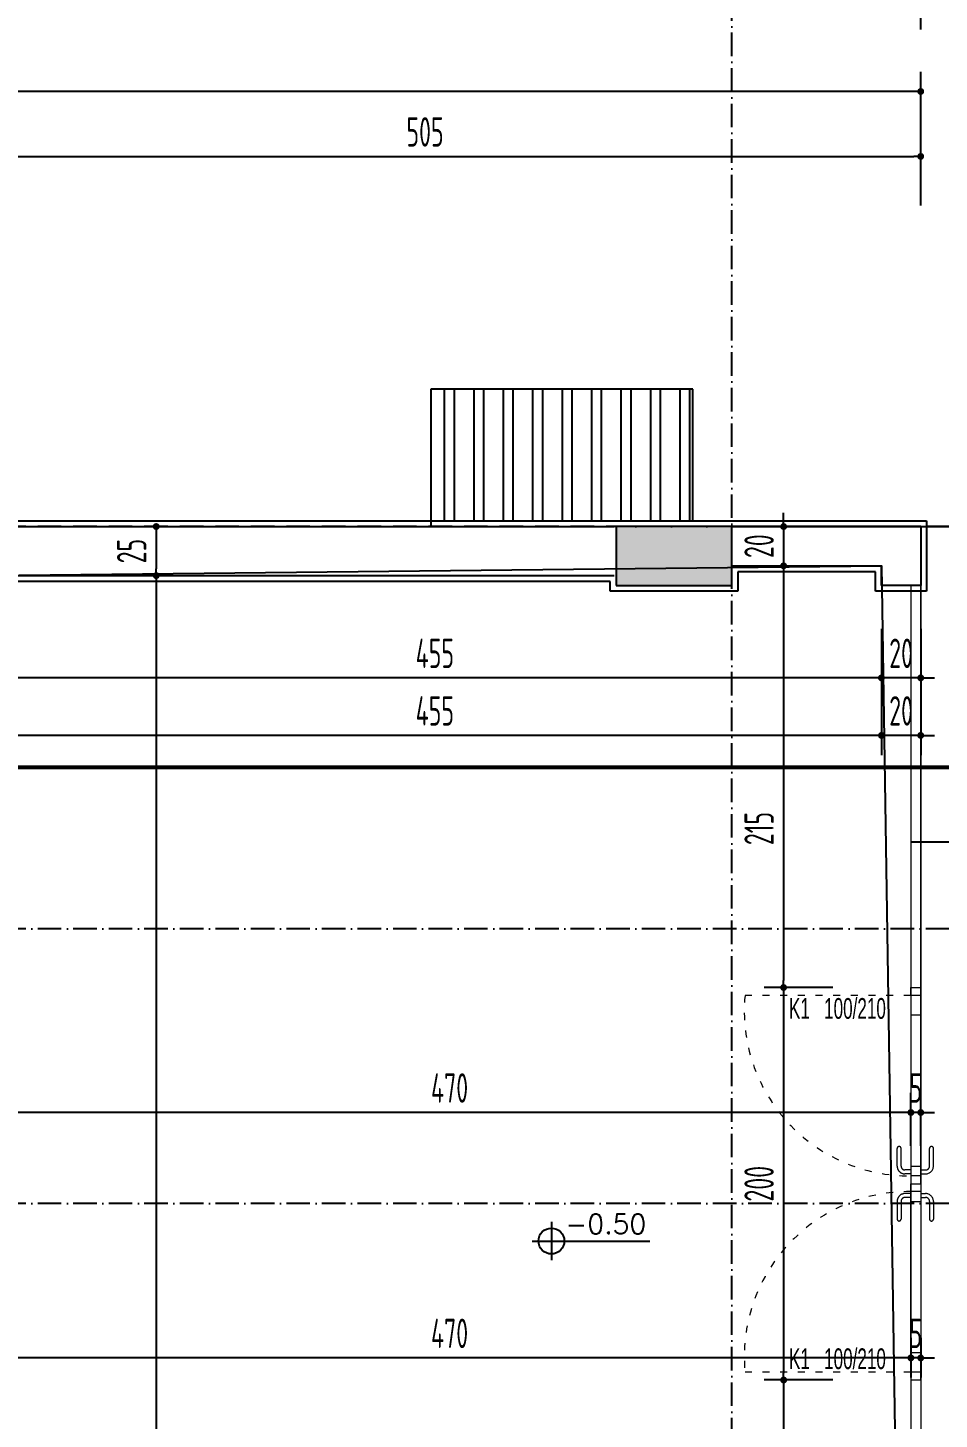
# Model space of a CAD drawing. Extents: x 41749 to 92598, y -24291 to 29432.
# Drawn here: x 54043 to 54507, y -22751 to -22042 of the extents above; entities that cross this region are included whole.
import ezdxf

# ---------------------------------------------------------------- set-up
doc = ezdxf.new("R2010")
doc.units = 0
doc.header["$MEASUREMENT"] = 0
doc.header["$PDMODE"] = 3
for name, pattern in [('ACAD_ISO03W100', [30, 12, -18]), ('ACAD_ISO10W100', [18, 12, -3, 0, -3]), ('DASHED', [0.75, 0.5, -0.25])]:
    doc.linetypes.add(name, pattern=pattern)
doc.layers.get('0').update_dxf_attribs({"linetype": 'CONTINUOUS'})
doc.layers.get('Defpoints').update_dxf_attribs({"linetype": 'CONTINUOUS'})
for name, color, linetype in [('AKS', 10, 'CONTINUOUS'), ('DUVAR', 6, 'CONTINUOUS'), ('İÇ ÖLÇÜ', 95, 'CONTINUOUS'), ('KOLON', 5, 'CONTINUOUS'), ('MERBAS', 231, 'CONTINUOUS'), ('MERDIVEN', 3, 'CONTINUOUS'), ('OLCU', 3, 'CONTINUOUS'), ('SEMBOL', 21, 'CONTINUOUS'), ('SıVA', 7, 'CONTINUOUS'), ('tar', 12, 'CONTINUOUS'), ('YAZI', 7, 'CONTINUOUS')]:
    doc.layers.add(name, color=color, linetype=linetype)
for name, color, linetype, lineweight in [('KAPI-ACILIM1', 13, 'ACAD_ISO03W100', 20), ('KAPI-ACILIM11', 13, 'ACAD_ISO03W100', 20), ('KAPI-GOR', 153, 'CONTINUOUS', 15), ('KAPI-KASA', 34, 'CONTINUOUS', 20)]:
    doc.layers.add(name, color=color, linetype=linetype, lineweight=lineweight)
doc.styles.add('KOT', font='ROMANS.SHX')
doc.styles.add('OLCU', font='isocpeur.ttf', dxfattribs={"width": 0.59})
doc.dimstyles.new('OLCU3', dxfattribs={"dimscale": 0.5, "dimtxt": 30, "dimasz": 7, "dimexe": 20, "dimexo": 0, "dimgap": 10, "dimtad": 1, "dimdec": 4, "dimrnd": 0.5, "dimdsep": 46, "dimtxsty": 'OLCU', "dimblk1": 'DOT', "dimblk2": 'DOT', "dimsah": 1, "dimcen": 0.09, "dimclrt": 4, "dimadec": 0, "dimazin": 0, "dimtfac": 1, "dimtdec": 4, "dimtix": 1, "dimtmove": 2, "dimatfit": 3, "dimfxl": 0, "dimtolj": 1, "dimtzin": 0, "dimarcsym": 0})

# ---------------------------------------------------------------- blocks, each defined once
blk = doc.blocks.new('DOT')
at = {"color": 0, "linetype": 'ByBlock'}
blk.add_line((-0.5, 0), (-1, 0), dxfattribs=at)
at = {"color": 0, "linetype": 'ByBlock', "const_width": 0.5}
blk.add_lwpolyline([(-0.25, 0, 1), (0.25, 0, 1)], format="xyb", close=True, dxfattribs=at)
blk = doc.blocks.new('*D2210')
at = {"layer": 'Defpoints', "color": 0, "transparency": 16777216}
for p in [(54497.54, -22311.34), (54477.54, -22316.34), (54477.54, -22373.44)]:
    blk.add_point(p, dxfattribs=at)
at = {"layer": 'İÇ ÖLÇÜ', "color": 0, "lineweight": -2, "transparency": 16777216}
for p, q in [((54477.54, -22348.44), (54477.54, -22383.44)), ((54497.54, -22348.44), (54497.54, -22383.44)), ((54474.04, -22373.44), (54470.54, -22373.44)), ((54497.54, -22373.44), (54477.54, -22373.44)), ((54501.04, -22373.44), (54504.54, -22373.44))]:
    blk.add_line(p, q, dxfattribs=at)
at = {"layer": 'İÇ ÖLÇÜ', "color": 0, "lineweight": -2, "transparency": 16777216, "xscale": 3.5, "yscale": 3.5, "zscale": 3.5}
blk.add_blockref('DOT', (54477.54, -22373.44), dxfattribs=at)
at = {"layer": 'İÇ ÖLÇÜ', "color": 0, "lineweight": -2, "transparency": 16777216, "xscale": 3.5, "yscale": 3.5, "zscale": 3.5, "rotation": 180}
blk.add_blockref('DOT', (54497.54, -22373.44), dxfattribs=at)
at = {"layer": 'İÇ ÖLÇÜ', "color": 4, "transparency": 16777216, "insert": (54487.54, -22360.94), "char_height": 15, "attachment_point": 5, "style": 'OLCU'}
blk.add_mtext('\\A1;20', dxfattribs=at)
blk = doc.blocks.new('*D2211')
at = {"layer": 'Defpoints', "color": 0, "transparency": 16777216}
for p in [(54477.54, -22316.34), (54022.54, -22373.44), (54022.54, -22373.44)]:
    blk.add_point(p, dxfattribs=at)
at = {"layer": 'İÇ ÖLÇÜ', "color": 0, "lineweight": -2, "transparency": 16777216}
for p, q in [((54477.54, -22348.44), (54477.54, -22383.44)), ((54022.54, -22373.44), (54022.54, -22363.44)), ((54474.04, -22373.44), (54026.04, -22373.44))]:
    blk.add_line(p, q, dxfattribs=at)
at = {"layer": 'İÇ ÖLÇÜ', "color": 0, "lineweight": -2, "transparency": 16777216, "xscale": 3.5, "yscale": 3.5, "zscale": 3.5, "rotation": 180}
blk.add_blockref('DOT', (54022.54, -22373.44), dxfattribs=at)
at = {"layer": 'İÇ ÖLÇÜ', "color": 0, "lineweight": -2, "transparency": 16777216, "xscale": 3.5, "yscale": 3.5, "zscale": 3.5}
blk.add_blockref('DOT', (54477.54, -22373.44), dxfattribs=at)
at = {"layer": 'İÇ ÖLÇÜ', "color": 4, "transparency": 16777216, "insert": (54250.04, -22360.94), "char_height": 15, "attachment_point": 5, "style": 'OLCU'}
blk.add_mtext('\\A1;455', dxfattribs=at)
blk = doc.blocks.new('*D2218')
at = {"layer": 'Defpoints', "color": 0, "transparency": 16777216}
for p in [(54477.54, -22383.44), (54497.54, -22383.44), (54477.54, -22402.77)]:
    blk.add_point(p, dxfattribs=at)
at = {"layer": 'İÇ ÖLÇÜ', "color": 0, "lineweight": -2, "transparency": 16777216}
for p, q in [((54477.54, -22383.44), (54477.54, -22412.77)), ((54497.54, -22383.44), (54497.54, -22412.77)), ((54474.04, -22402.77), (54470.54, -22402.77)), ((54497.54, -22402.77), (54477.54, -22402.77)), ((54501.04, -22402.77), (54504.54, -22402.77))]:
    blk.add_line(p, q, dxfattribs=at)
at = {"layer": 'İÇ ÖLÇÜ', "color": 0, "lineweight": -2, "transparency": 16777216, "xscale": 3.5, "yscale": 3.5, "zscale": 3.5}
blk.add_blockref('DOT', (54477.54, -22402.77), dxfattribs=at)
at = {"layer": 'İÇ ÖLÇÜ', "color": 0, "lineweight": -2, "transparency": 16777216, "xscale": 3.5, "yscale": 3.5, "zscale": 3.5, "rotation": 180}
blk.add_blockref('DOT', (54497.54, -22402.77), dxfattribs=at)
at = {"layer": 'İÇ ÖLÇÜ', "color": 4, "transparency": 16777216, "insert": (54487.54, -22390.27), "char_height": 15, "attachment_point": 5, "style": 'OLCU'}
blk.add_mtext('\\A1;20', dxfattribs=at)
blk = doc.blocks.new('*D2219')
at = {"layer": 'Defpoints', "color": 0, "transparency": 16777216}
for p in [(54477.54, -22383.44), (54022.54, -22402.77), (54022.54, -22439.49)]:
    blk.add_point(p, dxfattribs=at)
at = {"layer": 'İÇ ÖLÇÜ', "color": 0, "lineweight": -2, "transparency": 16777216}
for p, q in [((54477.54, -22383.44), (54477.54, -22412.77)), ((54022.54, -22427.77), (54022.54, -22392.77)), ((54474.04, -22402.77), (54026.04, -22402.77))]:
    blk.add_line(p, q, dxfattribs=at)
at = {"layer": 'İÇ ÖLÇÜ', "color": 0, "lineweight": -2, "transparency": 16777216, "xscale": 3.5, "yscale": 3.5, "zscale": 3.5, "rotation": 180}
blk.add_blockref('DOT', (54022.54, -22402.77), dxfattribs=at)
at = {"layer": 'İÇ ÖLÇÜ', "color": 0, "lineweight": -2, "transparency": 16777216, "xscale": 3.5, "yscale": 3.5, "zscale": 3.5}
blk.add_blockref('DOT', (54477.54, -22402.77), dxfattribs=at)
at = {"layer": 'İÇ ÖLÇÜ', "color": 4, "transparency": 16777216, "insert": (54250.04, -22390.27), "char_height": 15, "attachment_point": 5, "style": 'OLCU'}
blk.add_mtext('\\A1;455', dxfattribs=at)
blk = doc.blocks.new('*D2233')
at = {"layer": 'Defpoints', "color": 0, "transparency": 16777216}
for p in [(54492.54, -22594.93), (54492.54, -22611.87), (54497.54, -22611.87)]:
    blk.add_point(p, dxfattribs=at)
at = {"layer": 'İÇ ÖLÇÜ', "color": 0, "lineweight": -2, "transparency": 16777216}
for p, q in [((54492.54, -22611.87), (54492.54, -22584.93)), ((54497.54, -22611.87), (54497.54, -22584.93)), ((54489.04, -22594.93), (54485.54, -22594.93)), ((54497.54, -22594.93), (54492.54, -22594.93)), ((54501.04, -22594.93), (54504.54, -22594.93))]:
    blk.add_line(p, q, dxfattribs=at)
at = {"layer": 'İÇ ÖLÇÜ', "color": 0, "lineweight": -2, "transparency": 16777216, "xscale": 3.5, "yscale": 3.5, "zscale": 3.5}
blk.add_blockref('DOT', (54492.54, -22594.93), dxfattribs=at)
at = {"layer": 'İÇ ÖLÇÜ', "color": 0, "lineweight": -2, "transparency": 16777216, "xscale": 3.5, "yscale": 3.5, "zscale": 3.5, "rotation": 180}
blk.add_blockref('DOT', (54497.54, -22594.93), dxfattribs=at)
at = {"layer": 'İÇ ÖLÇÜ', "color": 4, "transparency": 16777216, "insert": (54495.04, -22582.43), "char_height": 15, "attachment_point": 5, "style": 'OLCU'}
blk.add_mtext('\\A1;5', dxfattribs=at)
blk = doc.blocks.new('*D2234')
at = {"layer": 'Defpoints', "color": 0, "transparency": 16777216}
for p in [(54022.54, -22587.94), (54022.54, -22594.93), (54492.54, -22611.87)]:
    blk.add_point(p, dxfattribs=at)
at = {"layer": 'İÇ ÖLÇÜ', "color": 0, "lineweight": -2, "transparency": 16777216}
for p, q in [((54022.54, -22587.94), (54022.54, -22604.93)), ((54492.54, -22611.87), (54492.54, -22584.93)), ((54489.04, -22594.93), (54026.04, -22594.93))]:
    blk.add_line(p, q, dxfattribs=at)
at = {"layer": 'İÇ ÖLÇÜ', "color": 0, "lineweight": -2, "transparency": 16777216, "xscale": 3.5, "yscale": 3.5, "zscale": 3.5, "rotation": 180}
blk.add_blockref('DOT', (54022.54, -22594.93), dxfattribs=at)
at = {"layer": 'İÇ ÖLÇÜ', "color": 0, "lineweight": -2, "transparency": 16777216, "xscale": 3.5, "yscale": 3.5, "zscale": 3.5}
blk.add_blockref('DOT', (54492.54, -22594.93), dxfattribs=at)
at = {"layer": 'İÇ ÖLÇÜ', "color": 4, "transparency": 16777216, "insert": (54257.54, -22582.43), "char_height": 15, "attachment_point": 5, "style": 'OLCU'}
blk.add_mtext('\\A1;470', dxfattribs=at)
blk = doc.blocks.new('*D2242')
at = {"layer": 'Defpoints', "color": 0, "transparency": 16777216}
for p in [(54492.54, -22709.73), (54497.54, -22709.73), (54492.54, -22719.98)]:
    blk.add_point(p, dxfattribs=at)
at = {"layer": 'İÇ ÖLÇÜ', "color": 0, "lineweight": -2, "transparency": 16777216}
for p, q in [((54492.54, -22709.73), (54492.54, -22729.98)), ((54497.54, -22709.73), (54497.54, -22729.98)), ((54489.04, -22719.98), (54485.54, -22719.98)), ((54497.54, -22719.98), (54492.54, -22719.98)), ((54501.04, -22719.98), (54504.54, -22719.98))]:
    blk.add_line(p, q, dxfattribs=at)
at = {"layer": 'İÇ ÖLÇÜ', "color": 0, "lineweight": -2, "transparency": 16777216, "xscale": 3.5, "yscale": 3.5, "zscale": 3.5}
blk.add_blockref('DOT', (54492.54, -22719.98), dxfattribs=at)
at = {"layer": 'İÇ ÖLÇÜ', "color": 0, "lineweight": -2, "transparency": 16777216, "xscale": 3.5, "yscale": 3.5, "zscale": 3.5, "rotation": 180}
blk.add_blockref('DOT', (54497.54, -22719.98), dxfattribs=at)
at = {"layer": 'İÇ ÖLÇÜ', "color": 4, "transparency": 16777216, "insert": (54495.04, -22707.48), "char_height": 15, "attachment_point": 5, "style": 'OLCU'}
blk.add_mtext('\\A1;5', dxfattribs=at)
blk = doc.blocks.new('*D2243')
at = {"layer": 'Defpoints', "color": 0, "transparency": 16777216}
for p in [(54492.54, -22709.73), (54022.54, -22719.98), (54022.54, -22738.47)]:
    blk.add_point(p, dxfattribs=at)
at = {"layer": 'İÇ ÖLÇÜ', "color": 0, "lineweight": -2, "transparency": 16777216}
for p, q in [((54022.54, -22738.47), (54022.54, -22709.98)), ((54492.54, -22709.73), (54492.54, -22729.98)), ((54489.04, -22719.98), (54026.04, -22719.98))]:
    blk.add_line(p, q, dxfattribs=at)
at = {"layer": 'İÇ ÖLÇÜ', "color": 0, "lineweight": -2, "transparency": 16777216, "xscale": 3.5, "yscale": 3.5, "zscale": 3.5, "rotation": 180}
blk.add_blockref('DOT', (54022.54, -22719.98), dxfattribs=at)
at = {"layer": 'İÇ ÖLÇÜ', "color": 0, "lineweight": -2, "transparency": 16777216, "xscale": 3.5, "yscale": 3.5, "zscale": 3.5}
blk.add_blockref('DOT', (54492.54, -22719.98), dxfattribs=at)
at = {"layer": 'İÇ ÖLÇÜ', "color": 4, "transparency": 16777216, "insert": (54257.54, -22707.48), "char_height": 15, "attachment_point": 5, "style": 'OLCU'}
blk.add_mtext('\\A1;470', dxfattribs=at)
blk = doc.blocks.new('*D2281')
at = {"layer": 'Defpoints', "color": 0, "transparency": 16777216}
for p in [(54076.36, -22296.34), (54076.36, -22321.34), (54108.11, -22321.34)]:
    blk.add_point(p, dxfattribs=at)
at = {"layer": 'İÇ ÖLÇÜ', "color": 0, "lineweight": -2, "transparency": 16777216}
for p, q in [((54083.11, -22296.34), (54118.11, -22296.34)), ((54108.11, -22299.84), (54108.11, -22317.84)), ((54083.11, -22321.34), (54118.11, -22321.34))]:
    blk.add_line(p, q, dxfattribs=at)
at = {"layer": 'İÇ ÖLÇÜ', "color": 0, "lineweight": -2, "transparency": 16777216, "xscale": 3.5, "yscale": 3.5, "zscale": 3.5}
for p, rotation in [((54108.11, -22296.34), 90), ((54108.11, -22321.34), 270)]:
    blk.add_blockref('DOT', p, dxfattribs=dict(at, rotation=rotation))
at = {"layer": 'İÇ ÖLÇÜ', "color": 4, "transparency": 16777216, "insert": (54095.61, -22308.84), "char_height": 15, "attachment_point": 5, "rotation": 90, "style": 'OLCU'}
blk.add_mtext('\\A1;25', dxfattribs=at)
blk = doc.blocks.new('*D2282')
at = {"layer": 'Defpoints', "color": 0, "transparency": 16777216}
for p in [(54076.36, -22321.34), (54108.11, -23211.34), (54118.02, -23211.34)]:
    blk.add_point(p, dxfattribs=at)
at = {"layer": 'İÇ ÖLÇÜ', "color": 0, "lineweight": -2, "transparency": 16777216}
for p, q in [((54083.11, -22321.34), (54118.11, -22321.34)), ((54108.11, -22324.84), (54108.11, -23207.84)), ((54118.02, -23211.34), (54098.11, -23211.34))]:
    blk.add_line(p, q, dxfattribs=at)
at = {"layer": 'İÇ ÖLÇÜ', "color": 0, "lineweight": -2, "transparency": 16777216, "xscale": 3.5, "yscale": 3.5, "zscale": 3.5}
for p, rotation in [((54108.11, -22321.34), 90), ((54108.11, -23211.34), 270)]:
    blk.add_blockref('DOT', p, dxfattribs=dict(at, rotation=rotation))
at = {"layer": 'İÇ ÖLÇÜ', "color": 4, "transparency": 16777216, "insert": (54095.61, -22766.34), "char_height": 15, "attachment_point": 5, "rotation": 90, "style": 'OLCU'}
blk.add_mtext('\\A1;890', dxfattribs=at)
blk = doc.blocks.new('*D2284')
at = {"layer": 'Defpoints', "color": 0, "transparency": 16777216}
for p in [(54420.12, -22296.34), (54420.12, -22316.34), (54427.72, -22316.34)]:
    blk.add_point(p, dxfattribs=at)
at = {"layer": 'İÇ ÖLÇÜ', "color": 0, "lineweight": -2, "transparency": 16777216}
for p, q in [((54427.72, -22292.84), (54427.72, -22289.34)), ((54420.12, -22296.34), (54437.72, -22296.34)), ((54427.72, -22296.34), (54427.72, -22316.34)), ((54420.12, -22316.34), (54437.72, -22316.34)), ((54427.72, -22319.84), (54427.72, -22323.34))]:
    blk.add_line(p, q, dxfattribs=at)
at = {"layer": 'İÇ ÖLÇÜ', "color": 0, "lineweight": -2, "transparency": 16777216, "xscale": 3.5, "yscale": 3.5, "zscale": 3.5}
for p, rotation in [((54427.72, -22296.34), 270), ((54427.72, -22316.34), 90)]:
    blk.add_blockref('DOT', p, dxfattribs=dict(at, rotation=rotation))
at = {"layer": 'İÇ ÖLÇÜ', "color": 4, "transparency": 16777216, "insert": (54415.22, -22306.34), "char_height": 15, "attachment_point": 5, "rotation": 90, "style": 'OLCU'}
blk.add_mtext('\\A1;20', dxfattribs=at)
blk = doc.blocks.new('*D2285')
at = {"layer": 'Defpoints', "color": 0, "transparency": 16777216}
for p in [(54420.12, -22316.34), (54427.72, -22531.22), (54492.54, -22531.22)]:
    blk.add_point(p, dxfattribs=at)
at = {"layer": 'İÇ ÖLÇÜ', "color": 0, "lineweight": -2, "transparency": 16777216}
for p, q in [((54420.12, -22316.34), (54437.72, -22316.34)), ((54427.72, -22319.84), (54427.72, -22527.72)), ((54452.72, -22531.22), (54417.72, -22531.22))]:
    blk.add_line(p, q, dxfattribs=at)
at = {"layer": 'İÇ ÖLÇÜ', "color": 0, "lineweight": -2, "transparency": 16777216, "xscale": 3.5, "yscale": 3.5, "zscale": 3.5}
for p, rotation in [((54427.72, -22316.34), 90), ((54427.72, -22531.22), 270)]:
    blk.add_blockref('DOT', p, dxfattribs=dict(at, rotation=rotation))
at = {"layer": 'İÇ ÖLÇÜ', "color": 4, "transparency": 16777216, "insert": (54415.22, -22450.21), "char_height": 15, "attachment_point": 5, "rotation": 90, "style": 'OLCU'}
blk.add_mtext('\\A1;215', dxfattribs=at)
blk = doc.blocks.new('*D2286')
at = {"layer": 'Defpoints', "color": 0, "transparency": 16777216}
for p in [(54492.54, -22531.22), (54427.72, -22731.22), (54497.54, -22731.22)]:
    blk.add_point(p, dxfattribs=at)
at = {"layer": 'İÇ ÖLÇÜ', "color": 0, "lineweight": -2, "transparency": 16777216}
for p, q in [((54452.72, -22531.22), (54417.72, -22531.22)), ((54427.72, -22534.72), (54427.72, -22727.72)), ((54452.72, -22731.22), (54417.72, -22731.22))]:
    blk.add_line(p, q, dxfattribs=at)
at = {"layer": 'İÇ ÖLÇÜ', "color": 0, "lineweight": -2, "transparency": 16777216, "xscale": 3.5, "yscale": 3.5, "zscale": 3.5}
for p, rotation in [((54427.72, -22531.22), 90), ((54427.72, -22731.22), 270)]:
    blk.add_blockref('DOT', p, dxfattribs=dict(at, rotation=rotation))
at = {"layer": 'İÇ ÖLÇÜ', "color": 4, "transparency": 16777216, "insert": (54415.22, -22631.22), "char_height": 15, "attachment_point": 5, "rotation": 90, "style": 'OLCU'}
blk.add_mtext('\\A1;200', dxfattribs=at)
blk = doc.blocks.new('*D2287')
at = {"layer": 'Defpoints', "color": 0, "transparency": 16777216}
for p in [(54497.54, -22731.22), (54427.72, -22936.1), (54492.54, -22936.1)]:
    blk.add_point(p, dxfattribs=at)
at = {"layer": 'İÇ ÖLÇÜ', "color": 0, "lineweight": -2, "transparency": 16777216}
for p, q in [((54452.72, -22731.22), (54417.72, -22731.22)), ((54427.72, -22734.72), (54427.72, -22932.6)), ((54452.72, -22936.1), (54417.72, -22936.1))]:
    blk.add_line(p, q, dxfattribs=at)
at = {"layer": 'İÇ ÖLÇÜ', "color": 0, "lineweight": -2, "transparency": 16777216, "xscale": 3.5, "yscale": 3.5, "zscale": 3.5}
for p, rotation in [((54427.72, -22731.22), 90), ((54427.72, -22936.1), 270)]:
    blk.add_blockref('DOT', p, dxfattribs=dict(at, rotation=rotation))
at = {"layer": 'İÇ ÖLÇÜ', "color": 4, "transparency": 16777216, "insert": (54415.22, -22833.66), "char_height": 15, "attachment_point": 5, "rotation": 90, "style": 'OLCU'}
blk.add_mtext('\\A1;205', dxfattribs=at)
blk = doc.blocks.new('*D2310')
at = {"layer": 'Defpoints', "color": 0, "transparency": 16777216}
for p in [(54401.39, -22018.06), (54401.39, -22018.06), (54497.54, -22334.97)]:
    blk.add_point(p, dxfattribs=at)
at = {"layer": 'OLCU', "color": 0, "lineweight": -2, "transparency": 16777216}
for p, q in [((54401.39, -22018.06), (54401.39, -22008.06)), ((54497.54, -22043.06), (54497.54, -22008.06)), ((54494.04, -22018.06), (54404.89, -22018.06))]:
    blk.add_line(p, q, dxfattribs=at)
at = {"layer": 'OLCU', "color": 0, "lineweight": -2, "transparency": 16777216, "xscale": 3.5, "yscale": 3.5, "zscale": 3.5, "rotation": 180}
blk.add_blockref('DOT', (54401.39, -22018.06), dxfattribs=at)
at = {"layer": 'OLCU', "color": 0, "lineweight": -2, "transparency": 16777216, "xscale": 3.5, "yscale": 3.5, "zscale": 3.5}
blk.add_blockref('DOT', (54497.54, -22018.06), dxfattribs=at)
at = {"layer": 'OLCU', "color": 4, "transparency": 16777216, "insert": (54449.46, -22005.56), "char_height": 15, "attachment_point": 5, "style": 'OLCU'}
blk.add_mtext('\\A1;96', dxfattribs=at)
blk = doc.blocks.new('*D2362')
at = {"layer": 'Defpoints', "color": 0, "transparency": 16777216}
for p in [(54497.54, -22107.72), (53992.54, -22311.26), (54497.54, -22311.26)]:
    blk.add_point(p, dxfattribs=at)
at = {"layer": 'OLCU', "color": 0, "lineweight": -2, "transparency": 16777216}
for p, q in [((53992.54, -22132.72), (53992.54, -22097.72)), ((54497.54, -22132.72), (54497.54, -22097.72)), ((53996.04, -22107.72), (54494.04, -22107.72))]:
    blk.add_line(p, q, dxfattribs=at)
at = {"layer": 'OLCU', "color": 0, "lineweight": -2, "transparency": 16777216, "xscale": 3.5, "yscale": 3.5, "zscale": 3.5, "rotation": 180}
blk.add_blockref('DOT', (53992.54, -22107.72), dxfattribs=at)
at = {"layer": 'OLCU', "color": 0, "lineweight": -2, "transparency": 16777216, "xscale": 3.5, "yscale": 3.5, "zscale": 3.5}
blk.add_blockref('DOT', (54497.54, -22107.72), dxfattribs=at)
at = {"layer": 'OLCU', "color": 4, "transparency": 16777216, "insert": (54245.04, -22095.22), "char_height": 15, "attachment_point": 5, "style": 'OLCU'}
blk.add_mtext('\\A1;505', dxfattribs=at)
blk = doc.blocks.new('*D2363')
at = {"layer": 'Defpoints', "color": 0, "transparency": 16777216}
for p in [(52732.54, -22074.62), (54497.54, -22132.72), (52732.54, -22296.34)]:
    blk.add_point(p, dxfattribs=at)
at = {"layer": 'OLCU', "color": 0, "lineweight": -2, "transparency": 16777216}
for p, q in [((52732.54, -22099.62), (52732.54, -22064.62)), ((54497.54, -22099.62), (54497.54, -22064.62)), ((54494.04, -22074.62), (52736.04, -22074.62))]:
    blk.add_line(p, q, dxfattribs=at)
at = {"layer": 'OLCU', "color": 0, "lineweight": -2, "transparency": 16777216, "xscale": 3.5, "yscale": 3.5, "zscale": 3.5, "rotation": 180}
blk.add_blockref('DOT', (52732.54, -22074.62), dxfattribs=at)
at = {"layer": 'OLCU', "color": 0, "lineweight": -2, "transparency": 16777216, "xscale": 3.5, "yscale": 3.5, "zscale": 3.5}
blk.add_blockref('DOT', (54497.54, -22074.62), dxfattribs=at)
at = {"layer": 'OLCU', "color": 4, "transparency": 16777216, "insert": (53615.04, -22062.12), "char_height": 15, "attachment_point": 5, "style": 'OLCU'}
blk.add_mtext('\\A1;1765', dxfattribs=at)
blk = doc.blocks.new('*D2366')
at = {"layer": 'Defpoints', "color": 0, "transparency": 16777216}
for p in [(54545.98, -22326.34), (54452.72, -22531.22), (54758.94, -22531.22)]:
    blk.add_point(p, dxfattribs=at)
at = {"layer": 'OLCU', "color": 0, "lineweight": -2, "transparency": 16777216}
for p, q in [((54733.94, -22326.34), (54768.94, -22326.34)), ((54758.94, -22329.84), (54758.94, -22527.72)), ((54733.94, -22531.22), (54768.94, -22531.22))]:
    blk.add_line(p, q, dxfattribs=at)
at = {"layer": 'OLCU', "color": 0, "lineweight": -2, "transparency": 16777216, "xscale": 3.5, "yscale": 3.5, "zscale": 3.5}
for p, rotation in [((54758.94, -22326.34), 90), ((54758.94, -22531.22), 270)]:
    blk.add_blockref('DOT', p, dxfattribs=dict(at, rotation=rotation))
at = {"layer": 'OLCU', "color": 4, "transparency": 16777216, "insert": (54746.44, -22428.78), "char_height": 15, "attachment_point": 5, "rotation": 90, "style": 'OLCU'}
blk.add_mtext('\\A1;205', dxfattribs=at)
blk = doc.blocks.new('*D2367')
at = {"layer": 'Defpoints', "color": 0, "transparency": 16777216}
for p in [(54452.72, -22531.22), (54435.22, -22731.22), (54758.94, -22731.22)]:
    blk.add_point(p, dxfattribs=at)
at = {"layer": 'OLCU', "color": 0, "lineweight": -2, "transparency": 16777216}
for p, q in [((54733.94, -22531.22), (54768.94, -22531.22)), ((54758.94, -22534.72), (54758.94, -22727.72)), ((54733.94, -22731.22), (54768.94, -22731.22))]:
    blk.add_line(p, q, dxfattribs=at)
at = {"layer": 'OLCU', "color": 0, "lineweight": -2, "transparency": 16777216, "xscale": 3.5, "yscale": 3.5, "zscale": 3.5}
for p, rotation in [((54758.94, -22531.22), 90), ((54758.94, -22731.22), 270)]:
    blk.add_blockref('DOT', p, dxfattribs=dict(at, rotation=rotation))
at = {"layer": 'OLCU', "color": 4, "transparency": 16777216, "insert": (54746.44, -22631.22), "char_height": 15, "attachment_point": 5, "rotation": 90, "style": 'OLCU'}
blk.add_mtext('\\A1;200', dxfattribs=at)
blk = doc.blocks.new('*D2368')
at = {"layer": 'Defpoints', "color": 0, "transparency": 16777216}
for p in [(54435.22, -22731.22), (54492.54, -22936.1), (54758.94, -22936.1)]:
    blk.add_point(p, dxfattribs=at)
at = {"layer": 'OLCU', "color": 0, "lineweight": -2, "transparency": 16777216}
for p, q in [((54733.94, -22731.22), (54768.94, -22731.22)), ((54758.94, -22734.72), (54758.94, -22932.6)), ((54733.94, -22936.1), (54768.94, -22936.1))]:
    blk.add_line(p, q, dxfattribs=at)
at = {"layer": 'OLCU', "color": 0, "lineweight": -2, "transparency": 16777216, "xscale": 3.5, "yscale": 3.5, "zscale": 3.5}
for p, rotation in [((54758.94, -22731.22), 90), ((54758.94, -22936.1), 270)]:
    blk.add_blockref('DOT', p, dxfattribs=dict(at, rotation=rotation))
at = {"layer": 'OLCU', "color": 4, "transparency": 16777216, "insert": (54746.44, -22833.66), "char_height": 15, "attachment_point": 5, "rotation": 90, "style": 'OLCU'}
blk.add_mtext('\\A1;205', dxfattribs=at)
blk = doc.blocks.new('KOTBLK04')
for p, q in [((0, 0.49), (0, -0.49)), ((-0.49, 0), (2.51, 0))]:
    blk.add_line(p, q)
blk.add_circle((0, 0), 0.33)
at = {"color": 7, "style": 'KOT'}
blk.add_attdef('TEMIZ', (0.359, 0.185), '', height=1, dxfattribs=at)

msp = doc.modelspace()

# ---------------------------------------------------------------- hatches: boundary and pattern name
at = {"layer": 'tar'}
h = msp.add_hatch(dxfattribs=at)
h.set_pattern_fill('ANSI32', color=256, scale=40, angle=45, style=0)
h.paths.add_polyline_path([(54301.94895, -22226.33828), (54247.94895, -22226.33828), (54247.94895, -22293.33978), (54341.38823, -22293.33978), (54381.38823, -22293.33978), (54381.38823, -22226.33828)])
h = msp.add_hatch(dxfattribs=at)
h.set_pattern_fill('ANSI33', color=256, scale=40, style=0)
h.paths.add_polyline_path([(52927.53676, -22296.33978), (52897.53676, -22296.33978), (52897.53676, -22356.33978), (52927.53676, -22356.33978)])
h.paths.add_polyline_path([(53452.53676, -22296.33978), (53442.53676, -22296.33978), (53432.53676, -22296.33978), (53432.53676, -22501.33978), (53452.53676, -22501.33978)])
h.paths.add_polyline_path([(53632.53676, -22296.33978), (53622.53676, -22296.33978), (53612.53676, -22296.33978), (53612.53676, -22501.33978), (53632.53676, -22501.33978)])
h.paths.add_polyline_path([(53992.53676, -22356.33978), (54022.53676, -22356.33978), (54022.53676, -22296.33978), (53992.53676, -22296.33978)])
h.paths.add_polyline_path([(54342.38823, -22296.33978), (54342.38823, -22326.33978), (54401.38823, -22326.33978), (54401.38823, -22296.33978)])
h.paths.add_polyline_path([(52927.53676, -22581.33978), (52897.53676, -22581.33978), (52897.53676, -22641.33978), (52927.53676, -22641.33978)])
h.paths.add_polyline_path([(53612.53676, -22611.33978), (53612.53676, -22641.33978), (53672.53676, -22641.33978), (53672.53676, -22611.33978)])
h.paths.add_polyline_path([(54022.53676, -22641.33978), (54022.53676, -22611.33978), (53962.53676, -22611.33978), (53962.53676, -22641.33978)])
h.paths.add_polyline_path([(52927.53676, -23111.33978), (52927.53676, -23081.33978), (52867.53676, -23081.33978), (52867.53676, -23111.33978)])
h.paths.add_polyline_path([(53352.53676, -23156.33973), (53322.53676, -23156.33973), (53322.53676, -23216.33973), (53352.53676, -23216.33973)])
h.paths.add_polyline_path([(53852.53676, -23156.33973), (53822.53676, -23156.33973), (53822.53676, -23216.33973), (53852.53676, -23216.33973)])
h.paths.add_polyline_path([(54341.38823, -23081.33978), (54341.38823, -23111.33978), (54401.38823, -23111.33978), (54401.38823, -23081.33978)])

# ---------------------------------------------------------------- linework, layer by layer
at = {"layer": 'AKS', "linetype": 'ACAD_ISO10W100'}
for p, q in [((54401.38823, -24011.44639), (54401.38823, -21978.06351)), ((54874.22491, -22296.33978), (52118.01207, -22296.33978)), ((54874.22491, -22501.33978), (52118.01207, -22501.33978)), ((54874.22491, -22641.33978), (52118.01207, -22641.33978))]:
    msp.add_line(p, q, dxfattribs=at)
at = {"layer": 'Defpoints'}
msp.add_lwpolyline([(52757.53676, -22321.33978), (53212.53676, -22321.33978), (53212.53676, -22551.33978), (53432.53676, -22551.33978), (53432.53676, -22641.33978), (54022.53676, -22641.33978), (54022.53676, -22321.33978), (54477.53676, -22316.33978), (54487.53676, -22966.09965), (54331.87856, -23201.28472), (54301.87856, -23201.28472), (54301.87856, -23211.33978), (53077.58132, -23211.29363), (52762.93707, -23168.44382), (52764.96116, -23153.58102), (52757.53676, -23152.56992), (52757.53676, -22321.33978)], close=True, dxfattribs=at)
at = {"layer": 'DUVAR'}
for p, q in [((54022.53676, -22296.33978), (54341.38823, -22296.33978)), ((54497.53676, -22296.33978), (54401.38823, -22296.33978)), ((54401.38823, -22296.33978), (54497.53676, -22296.33978)), ((54497.53676, -22296.33978), (54497.53676, -22326.33978)), ((54401.38823, -22316.33978), (54477.53676, -22316.33978)), ((54477.53676, -22326.33978), (54477.53676, -22316.33978)), ((54022.53676, -22321.33978), (54341.38823, -22321.33978)), ((54497.53676, -22326.33978), (54477.53676, -22326.33978))]:
    msp.add_line(p, q, dxfattribs=at)
at = {"layer": 'KAPI-ACILIM1', "ltscale": 0.3}
for p, q in [((54492.53676, -22535.21971), (54408.03676, -22535.21971)), ((54492.53676, -22727.21971), (54408.03676, -22727.21971))]:
    msp.add_line(p, q, dxfattribs=at)
for centre, start, end in [((54491.79583, -22543.09453), 174.62898454, 270.50461363), ((54491.79583, -22719.3449), 89.49538637, 185.37101546)]:
    msp.add_arc(centre, 84.12845, start, end, dxfattribs=at)
at = {"layer": 'KAPI-ACILIM11'}
for p, q in [((54485.53676, -22622.21971), (54485.53676, -22613.21971)), ((54487.53676, -22622.21971), (54487.53676, -22613.21971)), ((54502.03676, -22622.21971), (54502.03676, -22613.21971)), ((54504.03676, -22622.21971), (54504.03676, -22613.21971)), ((54492.53676, -22624.21971), (54489.53676, -22624.21971)), ((54497.53676, -22624.21971), (54500.03676, -22624.21971)), ((54492.53676, -22626.21971), (54489.53676, -22626.21971)), ((54497.53676, -22626.21971), (54500.03676, -22626.21971)), ((54492.53676, -22636.21971), (54489.53676, -22636.21971)), ((54492.53676, -22638.21971), (54489.53676, -22638.21971)), ((54497.53676, -22636.21971), (54500.03676, -22636.21971)), ((54497.53676, -22638.21971), (54500.03676, -22638.21971)), ((54485.53676, -22640.21971), (54485.53676, -22649.21971)), ((54487.53676, -22640.21971), (54487.53676, -22649.21971)), ((54502.03676, -22640.21971), (54502.03676, -22649.21971)), ((54504.03676, -22640.21971), (54504.03676, -22649.21971))]:
    msp.add_line(p, q, dxfattribs=at)
for centre, radius, start, end in [((54486.53676, -22613.21971), 1, 0.00000002, 180.00000002), ((54503.03676, -22613.21971), 1, 0.00000002, 180.00000002), ((54489.53676, -22622.21971), 4, 180.00000002, 270.00000002), ((54489.53676, -22622.21971), 2, 180.00000002, 270.00000002), ((54500.03676, -22622.21971), 4, 270.00000002, 0.00000002), ((54500.03676, -22622.21971), 2, 270.00000002, 0.00000002), ((54489.53676, -22640.21971), 4, 89.99999998, 179.99999998), ((54489.53676, -22640.21971), 2, 89.99999998, 179.99999998), ((54500.03676, -22640.21971), 4, 359.99999998, 89.99999998), ((54500.03676, -22640.21971), 2, 359.99999998, 89.99999998), ((54486.53676, -22649.21971), 1, 179.99999998, 359.99999998), ((54503.03676, -22649.21971), 1, 179.99999998, 359.99999998)]:
    msp.add_arc(centre, radius, start, end, dxfattribs=at)
at = {"layer": 'KAPI-GOR'}
for p, q in [((54497.53676, -22584.65096), (54497.53676, -22296.33978)), ((54497.53676, -22296.33978), (54497.53676, -22296.33978)), ((54497.53676, -22296.33978), (54497.53676, -22584.65096)), ((54492.53676, -22326.33978), (54492.53676, -22584.65096)), ((54492.53676, -22584.65096), (54492.53676, -22936.09965)), ((54497.53676, -22584.65096), (54497.53676, -22966.09965))]:
    msp.add_line(p, q, dxfattribs=at)
at = {"layer": 'KAPI-KASA'}
for p, q in [((54492.53676, -22535.21971), (54492.53676, -22627.21971)), ((54497.53676, -22627.21971), (54497.53676, -22535.21971)), ((54492.53676, -22545.21971), (54497.53676, -22545.21971)), ((54492.53676, -22622.21971), (54497.53676, -22622.21971)), ((54492.53676, -22727.21971), (54492.53676, -22635.21971)), ((54497.53676, -22635.21971), (54497.53676, -22727.21971)), ((54492.53676, -22640.21971), (54497.53676, -22640.21971)), ((54492.53676, -22717.21971), (54497.53676, -22717.21971))]:
    msp.add_line(p, q, dxfattribs=at)
for points in [[(54492.53676, -22535.21971), (54492.53676, -22531.21971), (54497.53676, -22531.21971), (54497.53676, -22535.21971), (54492.53676, -22535.21971)], [(54492.53676, -22627.21971), (54492.53676, -22631.21971), (54497.53676, -22631.21971), (54497.53676, -22627.21971), (54492.53676, -22627.21971)], [(54492.53676, -22635.21971), (54492.53676, -22631.21971), (54497.53676, -22631.21971), (54497.53676, -22635.21971), (54492.53676, -22635.21971)], [(54492.53676, -22727.21971), (54492.53676, -22731.21971), (54497.53676, -22731.21971), (54497.53676, -22727.21971), (54492.53676, -22727.21971)]]:
    msp.add_lwpolyline(points, close=True, dxfattribs=at)
at = {"layer": 'KOLON'}
for p, q in [((54342.38823, -22296.33978), (54342.38823, -22326.33978)), ((54401.38823, -22296.33978), (54342.38823, -22296.33978)), ((54401.38823, -22326.33978), (54401.38823, -22296.33978)), ((54342.38823, -22326.33978), (54401.38823, -22326.33978))]:
    msp.add_line(p, q, dxfattribs=at)
at = {"layer": 'MERBAS', "linetype": 'DASHED', "ltscale": 40, "const_width": 2}
msp.add_lwpolyline([(52603.2773, -22419.08917), (54665.0464, -22419.08917)], dxfattribs=at)
at = {"layer": 'MERDIVEN'}
msp.add_line((54497.53676, -22296.33978), (54608.10709, -22296.33978), dxfattribs=at)
at = {"layer": 'SıVA'}
for p, q in [((54022.53676, -22293.33978), (54341.38823, -22293.33978)), ((54341.38823, -22293.33978), (54401.38823, -22293.33978)), ((54401.38823, -22293.33978), (54500.53676, -22293.33978)), ((54500.53676, -22293.33978), (54500.53676, -22329.33978)), ((54474.53676, -22319.33978), (54404.38823, -22319.33978)), ((54404.38823, -22319.33978), (54404.38823, -22329.33978)), ((54474.53676, -22329.33978), (54474.53676, -22319.33978)), ((54339.38823, -22324.33978), (54025.53676, -22324.33978)), ((54339.38823, -22329.33978), (54339.38823, -22324.33978)), ((54404.38823, -22329.33978), (54339.38823, -22329.33978)), ((54500.53676, -22329.33978), (54474.53676, -22329.33978))]:
    msp.add_line(p, q, dxfattribs=at)
at = {"layer": 'tar'}
for p, q in [((54301.94895, -22226.33828), (54247.94895, -22226.33828)), ((54247.94895, -22226.33828), (54247.94895, -22296.33973)), ((54381.38823, -22226.33828), (54301.94895, -22226.33828)), ((54381.38823, -22293.33978), (54381.38823, -22226.33828))]:
    msp.add_line(p, q, dxfattribs=at)
at = {"layer": 'YAZI'}
msp.add_line((54492.53676, -22456.99501), (54528.8559, -22456.99501), dxfattribs=at)

# ---------------------------------------------------------------- block references
at = {"layer": 'SEMBOL'}
ref = msp.add_blockref('KOTBLK04', (54309.39989, -22660.42106), dxfattribs=dict(at, xscale=20, yscale=20, zscale=20))
ref.add_attrib('TEMIZ', '-0.50', (54316.58322, -22656.72982), dxfattribs={"color": 54, "height": 10, "style": 'KOT'})

# ---------------------------------------------------------------- texts
at = {"layer": 'YAZI', "char_height": 10.56, "width": 183.750336, "attachment_point": 5, "style": 'OLCU'}
for insert, rotation in [((54455.11847, -22541.96735), 0.00000001), ((54455.11847, -22720.47208), 359.99999999)]:
    msp.add_mtext('{\\fArial|b0|i0|c162|p34;K1   100/210}', dxfattribs=dict(at, insert=insert, rotation=rotation))

# ---------------------------------------------------------------- dimensions: what is measured, and where the dimension line sits
at = {"layer": 'İÇ ÖLÇÜ'}
for base, p1, p2, picture, middle in [((54427.71508, -22316.33978), (54420.11853, -22296.33978), (54420.11853, -22316.33978), '*D2284', (54415.21508, -22306.33978)), ((54108.1137, -22321.33978), (54076.35676, -22296.33978), (54076.35676, -22321.33978), '*D2281', (54095.6137, -22308.83978)), ((54108.1137, -23211.33978), (54076.35676, -22321.33978), (54118.02002, -23211.33978), '*D2282', (54095.6137, -22766.33978)), ((54427.71508, -22731.21971), (54492.53676, -22531.21971), (54497.53676, -22731.21971), '*D2286', (54415.21508, -22631.21971)), ((54427.71508, -22936.09965), (54497.53676, -22731.21971), (54492.53676, -22936.09965), '*D2287', (54415.21508, -22833.65968))]:
    dim = msp.add_linear_dim(base=base, p1=p1, p2=p2, angle=90, dimstyle='OLCU3', dxfattribs=at)
    dim.commit()
    dim.dimension.update_dxf_attribs({"geometry": picture, "text_midpoint": middle})
for base, p1, p2, picture, middle in [((54477.53676, -22373.44046), (54497.53676, -22311.33978), (54477.53676, -22316.33978), '*D2210', (54487.53676, -22360.94046)), ((54022.53676, -22373.44046), (54477.53676, -22316.33978), (54022.53676, -22373.44046), '*D2211', (54250.03676, -22360.94046)), ((54022.53676, -22402.7737), (54477.53676, -22383.44046), (54022.53676, -22439.49356), '*D2219', (54250.03676, -22390.2737)), ((54477.53676, -22402.7737), (54497.53676, -22383.44046), (54477.53676, -22383.44046), '*D2218', (54487.53676, -22390.2737)), ((54022.53676, -22594.926), (54492.53676, -22611.87205), (54022.53676, -22587.94415), '*D2234', (54257.53676, -22582.426)), ((54492.53676, -22594.926), (54497.53676, -22611.87205), (54492.53676, -22611.87205), '*D2233', (54495.03676, -22582.426)), ((54022.53676, -22719.97896), (54492.53676, -22709.72714), (54022.53676, -22738.46787), '*D2243', (54257.53676, -22707.47896)), ((54492.53676, -22719.97896), (54497.53676, -22709.72714), (54492.53676, -22709.72714), '*D2242', (54495.03676, -22707.47896))]:
    dim = msp.add_linear_dim(base=base, p1=p1, p2=p2, dimstyle='OLCU3', dxfattribs=at)
    dim.commit()
    dim.dimension.update_dxf_attribs({"geometry": picture, "text_midpoint": middle})
dim = msp.add_linear_dim(base=(54427.71508, -22531.21971), p1=(54420.11853, -22316.33978), p2=(54492.53676, -22531.21971), angle=90, dimstyle='OLCU3', dxfattribs=at)
dim.commit()
dim.dimension.update_dxf_attribs({"geometry": '*D2285', "text_midpoint": (54415.21508, -22450.20556), "dimtype": 160})
at = {"layer": 'OLCU'}
for base, p1, p2, picture, middle in [((54401.38823, -22018.06351), (54497.53676, -22334.97063), (54401.38823, -22018.06351), '*D2310', (54449.4625, -22005.56351)), ((52732.53676, -22074.62131), (54497.53676, -22132.71509), (52732.53676, -22296.33978), '*D2363', (53615.03676, -22062.12131)), ((54497.53676, -22107.71509), (53992.53676, -22311.25997), (54497.53676, -22311.25997), '*D2362', (54245.03676, -22095.21509))]:
    dim = msp.add_linear_dim(base=base, p1=p1, p2=p2, dimstyle='OLCU3', dxfattribs=at)
    dim.commit()
    dim.dimension.update_dxf_attribs({"geometry": picture, "text_midpoint": middle})
for base, p1, p2, picture, middle in [((54758.93678, -22531.21971), (54545.98043, -22326.33978), (54452.71508, -22531.21971), '*D2366', (54746.43678, -22428.77975)), ((54758.93678, -22731.21971), (54452.71508, -22531.21971), (54435.21508, -22731.21971), '*D2367', (54746.43678, -22631.21971)), ((54758.93678, -22936.09965), (54435.21508, -22731.21971), (54492.53676, -22936.09965), '*D2368', (54746.43678, -22833.65968))]:
    dim = msp.add_linear_dim(base=base, p1=p1, p2=p2, angle=90, dimstyle='OLCU3', dxfattribs=at)
    dim.commit()
    dim.dimension.update_dxf_attribs({"geometry": picture, "text_midpoint": middle})

doc.saveas('drawing.dxf')
